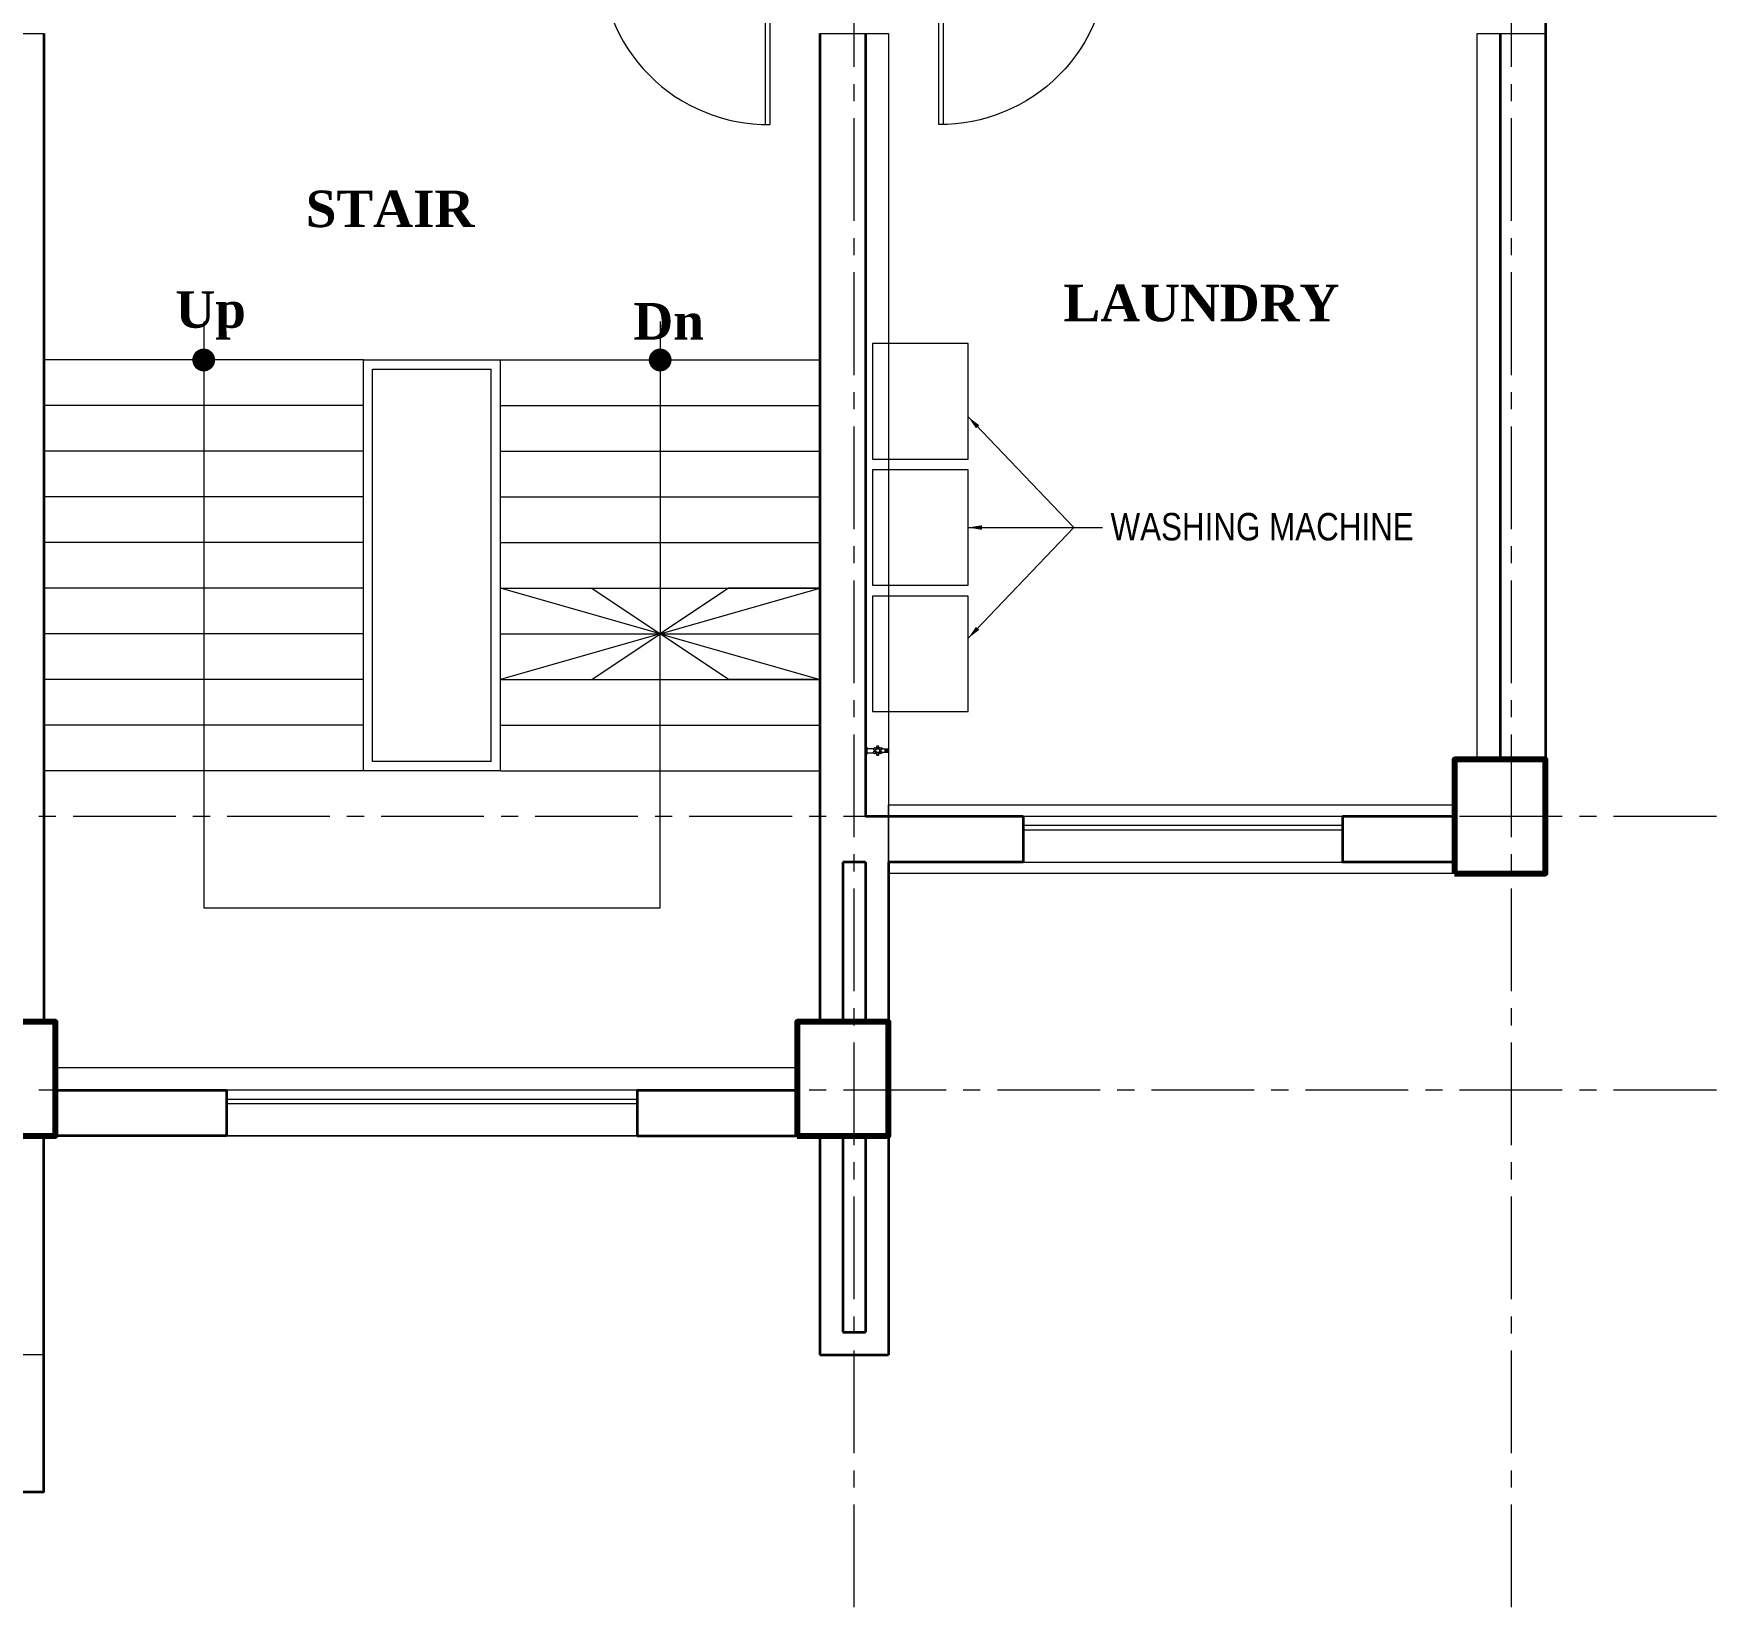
# Model space of a CAD drawing. Header units: feet. Extents: x 25261344 to 25389498, y 30010528 to 30074588.
# Drawn here: x 25362961.1 to 25363329.7, y 30072118.4 to 30072463.2 of the extents above; entities that cross this region are included whole.
import ezdxf

# ---------------------------------------------------------------- set-up
doc = ezdxf.new("R2010")
doc.units = ezdxf.units.FT
doc.header["$LTSCALE"] = 30
doc.header["$MEASUREMENT"] = 0
doc.linetypes.add('CENTER2', pattern=[1.125, 0.75, -0.125, 0.125, -0.125])
doc.layers.get('0').update_dxf_attribs({"lineweight": 5})
for name, color, linetype, lineweight in [('Column', 1, 'Continuous', 80), ('Dim-1', 7, 'Continuous', 9), ('Door', 32, 'Continuous', 5), ('FIX', 8, 'Continuous', 13), ('GRADE BEAM', 2, 'Continuous', 20), ('grid text', 252, 'CENTER2', 9), ('LINE', 193, 'Continuous', 9), ('rail', 224, 'Continuous', 9), ('s. Fixture', 118, 'Continuous', 9), ('STAIR', 243, 'Continuous', 13), ('TEXT', 7, 'Continuous', 18), ('WALL', 7, 'Continuous', 35), ('WIN', 142, 'Continuous', 20)]:
    doc.layers.add(name, color=color, linetype=linetype, lineweight=lineweight)
doc.styles.get("Standard").update_dxf_attribs({"font": 'timesbd.ttf'})
doc.styles.add('SWIS_LT', font='swisscl.ttf')
doc.dimstyles.new('dim-02', dxfattribs={"dimtxt": 8, "dimasz": 3, "dimexe": 3, "dimexo": 3, "dimgap": 2, "dimtad": 0, "dimdec": 0, "dimzin": 0, "dimdsep": 46, "dimlunit": 4, "dimtxsty": 'SWIS_LT', "dimblk": 'ARCHTICK', "dimcen": 2, "dimdle": 3, "dimclrd": 256, "dimclre": 256, "dimclrt": 256, "dimadec": 0, "dimazin": 0, "dimtfac": 1, "dimtdec": 0, "dimtix": 1, "dimtmove": 0, "dimatfit": 3, "dimfxl": 0, "dimfrac": 2, "dimtolj": 1, "dimtzin": 1, "dimlwd": -1, "dimarcsym": 0})

# ---------------------------------------------------------------- blocks, each defined once
blk = doc.blocks.new('FG')
at = {"layer": 'Door'}
for p, q in [((-2, -5), (-2, -42.39)), ((-1, -5), (-1, -42.39))]:
    blk.add_line(p, q, dxfattribs=at)
for points in [[(-40, 0), (-38, 0), (-38, -5), (-40, -5)], [(0, 0), (-2, 0), (-2, -5), (0, -5)]]:
    blk.add_lwpolyline(points, dxfattribs=at)
blk.add_arc((-1.44, -5.83), 36.57, 178.7054, 270.6905, dxfattribs=at)
blk = doc.blocks.new('_ArchTick')
at = {"color": 0, "linetype": 'ByBlock', "const_width": 0.15}
blk.add_lwpolyline([(-0.5, -0.5), (0.5, 0.5)], dxfattribs=at)
blk = doc.blocks.new('Tap')
at = {"layer": 's. Fixture'}
h = blk.add_hatch(color=256, dxfattribs=at)
h.paths.add_polyline_path([(-0.56, -2.79, 1), (0.55, -2.79, 1)])
h.paths.add_polyline_path([(0.41, -2.79, -1), (-0.42, -2.79, -1)], flags=16)
for p, q in [((0, -0.25), (0, 0)), ((-0.5, -0.5), (-0.5, -1.96)), ((0.5, -0.5), (0.5, -1.96)), ((-0.36, -4.04), (-0.36, -5.09)), ((-0.36, -4.43), (0.35, -4.43)), ((-0.36, -4.6), (0.36, -4.6)), ((-0.36, -4.6), (0.36, -4.6)), ((-0.36, -4.73), (0.36, -4.73)), ((-0.36, -4.86), (0.36, -4.86)), ((-0.36, -4.86), (0.36, -4.86)), ((-0.36, -4.99), (0.36, -4.99)), ((-0.35, -5.12), (0.35, -5.12)), ((-0.35, -5.12), (0.35, -5.12)), ((-0.29, -5.25), (0.29, -5.25)), ((0.36, -4.04), (0.36, -5.09))]:
    blk.add_line(p, q, dxfattribs=at)
blk.add_lwpolyline([(0.97, -2.54), (0.72, -2.6, 0.131281), (0.53, -2.26), (0.71, -2.09), (0.71, -2.08), (0.26, -1.82), (0.25, -1.82), (0.19, -2.06, 0.129161), (-0.19, -2.06), (-0.26, -1.82), (-0.26, -1.82), (-0.71, -2.08), (-0.53, -2.26, 0.131793), (-0.73, -2.59), (-0.97, -2.53), (-0.97, -3.05), (-0.73, -2.98, 0.131959), (-0.53, -3.32), (-0.71, -3.49), (-0.26, -3.75), (-0.2, -3.51, 0.131818), (0.19, -3.51), (0.26, -3.75), (0.71, -3.49), (0.71, -3.49), (0.53, -3.32, 0.132548), (0.72, -2.98), (0.97, -3.04)], format="xyb", dxfattribs=at)
blk.add_lwpolyline([(0.75, -0.25), (-0.75, -0.25), (-0.75, -0.38, 0.414214), (-0.62, -0.5), (0.62, -0.5, 0.414214), (0.75, -0.38)], format="xyb", close=True, dxfattribs=at)
blk.add_lwpolyline([(0.97, -3.04), (0.97, -2.54)], dxfattribs=at)
for radius in [0.555, 0.415]:
    blk.add_circle((0, -2.79), radius, dxfattribs=at)
for points in [[(-0.36, -4.04), (-0.45, -3.89), (-0.5, -3.62)], [(0.36, -4.04), (0.46, -3.88), (0.5, -3.62)], [(-0.29, -5.25), (-0.33, -5.18), (-0.36, -5.09)], [(0.29, -5.25), (0.33, -5.18), (0.36, -5.09)]]:
    blk.add_spline(points, degree=3, dxfattribs=at)
blk = doc.blocks.new('DGFGSDFG')
at = {"layer": 'grid text'}
for p, q in [((25360901.96, 30072118.41), (25360901.96, 30072999.78)), ((25361045.96, 30072118.41), (25361045.96, 30072999.78)), ((25361090.85, 30072291.7), (25359529.41, 30072291.7)), ((25361090.85, 30072231.7), (25359529.41, 30072231.7))]:
    blk.add_line(p, q, dxfattribs=at)
blk = doc.blocks.new('T B')
at = {"layer": 'GRADE BEAM'}
for points in [[(25353363.54, 30069016.07), (25353378.54, 30069016.07), (25353378.54, 30068799.57), (25353363.54, 30068799.57)], [(25353548.54, 30069016.07), (25353563.54, 30069016.07), (25353563.54, 30068799.57), (25353548.54, 30068799.57)], [(25353692.54, 30069016.07), (25353707.54, 30069016.07), (25353707.54, 30068857.07), (25353692.54, 30068857.07)], [(25353687.54, 30068847.07), (25353687.54, 30068832.07), (25353563.54, 30068832.07), (25353563.54, 30068847.07)], [(25353543.54, 30068789.57), (25353543.54, 30068774.57), (25353381.04, 30068774.57), (25353381.04, 30068789.57)], [(25353363.54, 30068774.57), (25353378.54, 30068774.57), (25353378.54, 30068726.57), (25353363.54, 30068726.57)], [(25353548.54, 30068774.57), (25353563.54, 30068774.57), (25353563.54, 30068726.57), (25353548.54, 30068726.57)]]:
    blk.add_lwpolyline(points, close=True, dxfattribs=at)
blk = doc.blocks.new('COL2')
at = {"layer": 'Column'}
for points in [[(1414, -566.5), (1434, -566.5), (1434, -541.5), (1414, -541.5)], [(1087.5, -624), (1107.5, -624), (1107.5, -599), (1087.5, -599)], [(1270, -624), (1290, -624), (1290, -599), (1270, -599)]]:
    blk.add_lwpolyline(points, close=True, dxfattribs=at)
at = {"layer": 'GRADE BEAM'}
blk.add_blockref('T B', (-25352273.54, -30069398.57), dxfattribs=at)

msp = doc.modelspace()

# ---------------------------------------------------------------- linework, layer by layer
msp.add_lwpolyline([(25363128.31, 30072221.7), (25362965.81, 30072221.7)])
at = {"layer": 'FIX', "ltscale": 20}
for points in [[(25363165.79, 30072395.33), (25363144.84, 30072395.33), (25363144.84, 30072370), (25363165.79, 30072370)], [(25363165.79, 30072367.65), (25363144.84, 30072367.65), (25363144.84, 30072342.33), (25363165.79, 30072342.33)], [(25363165.79, 30072339.97), (25363144.84, 30072339.97), (25363144.84, 30072314.65), (25363165.79, 30072314.65)]]:
    msp.add_lwpolyline(points, close=True, dxfattribs=at)
at = {"layer": 'LINE', "color": 0, "ltscale": 10}
for points in [[(25362998.31, 30072400.16), (25362998.31, 30072271.7), (25362998.31, 30072271.7), (25363098.31, 30072271.7), (25363098.31, 30072331.7), (25363063.31, 30072321.7), (25363083.31, 30072321.7), (25363098.31, 30072331.7), (25363133.31, 30072321.7), (25363113.31, 30072321.7), (25363098.31, 30072331.7)], [(25363098.31, 30072400.16), (25363098.31, 30072331.7), (25363063.31, 30072341.7), (25363083.31, 30072341.7), (25363098.31, 30072331.7), (25363133.31, 30072341.7), (25363113.31, 30072341.7), (25363098.31, 30072331.7)]]:
    msp.add_lwpolyline(points, dxfattribs=at)
at = {"layer": 'LINE', "color": 0, "ltscale": 10, "const_width": 2.5}
for points in [[(25362998.31, 30072392.95, -1), (25362998.31, 30072390.45, -1)], [(25363098.31, 30072392.95, -1), (25363098.31, 30072390.45, -1)]]:
    msp.add_lwpolyline(points, format="xyb", close=True, dxfattribs=at)
at = {"layer": 'rail'}
for p, q in [((25363033.31, 30072301.7), (25363033.31, 30072391.7)), ((25363033.31, 30072391.7), (25363063.31, 30072391.7)), ((25363035.31, 30072303.7), (25363035.31, 30072389.7)), ((25363035.31, 30072389.7), (25363061.31, 30072389.7)), ((25363061.31, 30072303.7), (25363061.31, 30072389.7)), ((25363063.31, 30072301.7), (25363063.31, 30072391.7)), ((25363063.31, 30072301.7), (25363033.31, 30072301.7)), ((25363061.31, 30072303.7), (25363035.31, 30072303.7))]:
    msp.add_line(p, q, dxfattribs=at)
at = {"layer": 'STAIR'}
for p, q in [((25363033.31, 30072391.7), (25362963.31, 30072391.7)), ((25363063.31, 30072391.7), (25363133.31, 30072391.7)), ((25363033.31, 30072381.7), (25362963.31, 30072381.7)), ((25363063.31, 30072381.7), (25363133.31, 30072381.7)), ((25363033.31, 30072371.7), (25362963.31, 30072371.7)), ((25363063.31, 30072371.7), (25363133.31, 30072371.7)), ((25363033.31, 30072361.7), (25362963.31, 30072361.7)), ((25363063.31, 30072361.7), (25363133.31, 30072361.7)), ((25363033.31, 30072351.7), (25362963.31, 30072351.7)), ((25363063.31, 30072351.7), (25363133.31, 30072351.7)), ((25363033.31, 30072341.7), (25362963.31, 30072341.7)), ((25363063.31, 30072341.7), (25363133.31, 30072341.7)), ((25363033.31, 30072331.7), (25362963.31, 30072331.7)), ((25363063.31, 30072331.7), (25363133.31, 30072331.7)), ((25363033.31, 30072321.7), (25362963.31, 30072321.7)), ((25363063.31, 30072321.7), (25363133.31, 30072321.7)), ((25363033.31, 30072311.7), (25362963.31, 30072311.7)), ((25363063.31, 30072311.7), (25363133.31, 30072311.7)), ((25363033.31, 30072301.7), (25362963.31, 30072301.7)), ((25363063.31, 30072301.7), (25363133.31, 30072301.7))]:
    msp.add_line(p, q, dxfattribs=at)
at = {"layer": 'WALL', "ltscale": 10}
for p, q in [((25362963.31, 30072463.2), (25362963.31, 30072246.7)), ((25363133.31, 30072463.2), (25363133.31, 30072246.7)), ((25363143.31, 30072463.2), (25363143.31, 30072291.7)), ((25363282.31, 30072463.2), (25363282.31, 30072304.2)), ((25363292.31, 30072465.7), (25363292.31, 30072304.2)), ((25363177.81, 30072291.7), (25363143.31, 30072291.7)), ((25363177.81, 30072291.7), (25363177.81, 30072281.7)), ((25363272.31, 30072291.7), (25363247.81, 30072291.7)), ((25363138.31, 30072281.7), (25363138.31, 30072246.7)), ((25363143.31, 30072281.7), (25363138.31, 30072281.7)), ((25363143.31, 30072281.7), (25363143.31, 30072246.7)), ((25363148.31, 30072281.7), (25363148.31, 30072246.7)), ((25363177.81, 30072281.7), (25363148.31, 30072281.7)), ((25363272.31, 30072281.7), (25363247.81, 30072281.7)), ((25362965.81, 30072231.7), (25363003.31, 30072231.7)), ((25363003.31, 30072231.7), (25363003.31, 30072221.7)), ((25363093.31, 30072231.7), (25363128.31, 30072231.7)), ((25363003.31, 30072221.7), (25362965.81, 30072221.7)), ((25363093.31, 30072221.7), (25363128.31, 30072221.7)), ((25363133.31, 30072221.7), (25363133.31, 30072173.7)), ((25363138.31, 30072221.7), (25363138.31, 30072178.7)), ((25363143.31, 30072221.7), (25363143.31, 30072178.7)), ((25363148.31, 30072221.7), (25363148.31, 30072173.7)), ((25363138.31, 30072178.7), (25363143.31, 30072178.7)), ((25363133.31, 30072173.7), (25363148.31, 30072173.7))]:
    msp.add_line(p, q, dxfattribs=at)
for points in [[(25363247.81, 30072291.7), (25363247.81, 30072281.7)], [(25363093.31, 30072231.7), (25363093.31, 30072221.7)], [(25362948.31, 30072221.7), (25362948.31, 30072143.7), (25362963.31, 30072143.7), (25362963.31, 30072221.7)]]:
    msp.add_lwpolyline(points, dxfattribs=at)
at = {"layer": 'WIN'}
for p, q in [((25363247.81, 30072291.7), (25363177.81, 30072291.7)), ((25363247.81, 30072289.7), (25363177.81, 30072289.7)), ((25363247.81, 30072288.7), (25363177.81, 30072288.7)), ((25363177.81, 30072281.7), (25363247.81, 30072281.7)), ((25363093.31, 30072231.7), (25363003.31, 30072231.7)), ((25363093.31, 30072229.7), (25363003.31, 30072229.7)), ((25363093.31, 30072228.7), (25363003.31, 30072228.7)), ((25363003.31, 30072221.7), (25363093.31, 30072221.7))]:
    msp.add_line(p, q, dxfattribs=at)

# ---------------------------------------------------------------- block references
msp.add_blockref('DGFGSDFG', (2238.85, 0))
at = {"layer": 'Dim-1'}
msp.add_blockref('COL2', (25361858.31, 30072845.7), dxfattribs=at)
at = {"layer": 'Door', "color": 2}
msp.add_blockref('FG', (25363123.31, 30072485.7), dxfattribs=at)
at = {"layer": 'Door', "color": 2, "xscale": -1}
msp.add_blockref('FG', (25363158.31, 30072485.7), dxfattribs=at)
at = {"layer": 's. Fixture', "rotation": 90.00000000000001}
msp.add_blockref('Tap', (25363143.18, 30072306.11), dxfattribs=at)

# ---------------------------------------------------------------- texts
at = {"layer": 'TEXT', "ltscale": 10, "char_height": 8}
for s, insert, width, attachment_point in [('STAIR', (25363020.67, 30072420.7), 174.7812, 7), ('LAUNDRY', (25363186.68, 30072408.18), 174.7812, 1), ('Up', (25363007.56, 30072396.16), 179.7812, 9), ('Dn', (25363107.9, 30072396.16), 172.2812, 9)]:
    msp.add_mtext(s, dxfattribs=dict(at, insert=insert, width=width, attachment_point=attachment_point))
at = {"layer": 'TEXT', "ltscale": 20, "insert": (25363230.19, 30072352.09), "char_height": 6, "width": 144.4952, "attachment_point": 8}
msp.add_mtext('{\\fArial Narrow|b0|i0|c0|p34;WASHING MACHINE}', dxfattribs=at)

# ---------------------------------------------------------------- leaders
at = {"layer": 'Dim-1', "color": 2}
for points in [[(25363165.79, 30072379.24), (25363188.92, 30072354.99)], [(25363165.79, 30072354.99), (25363195.21, 30072354.99)], [(25363165.79, 30072330.74), (25363188.92, 30072354.99)]]:
    msp.add_leader(points, dimstyle='dim-02', override={"dimgap": 2, "dimtad": 0}, dxfattribs=at)

doc.saveas('drawing.dxf')
